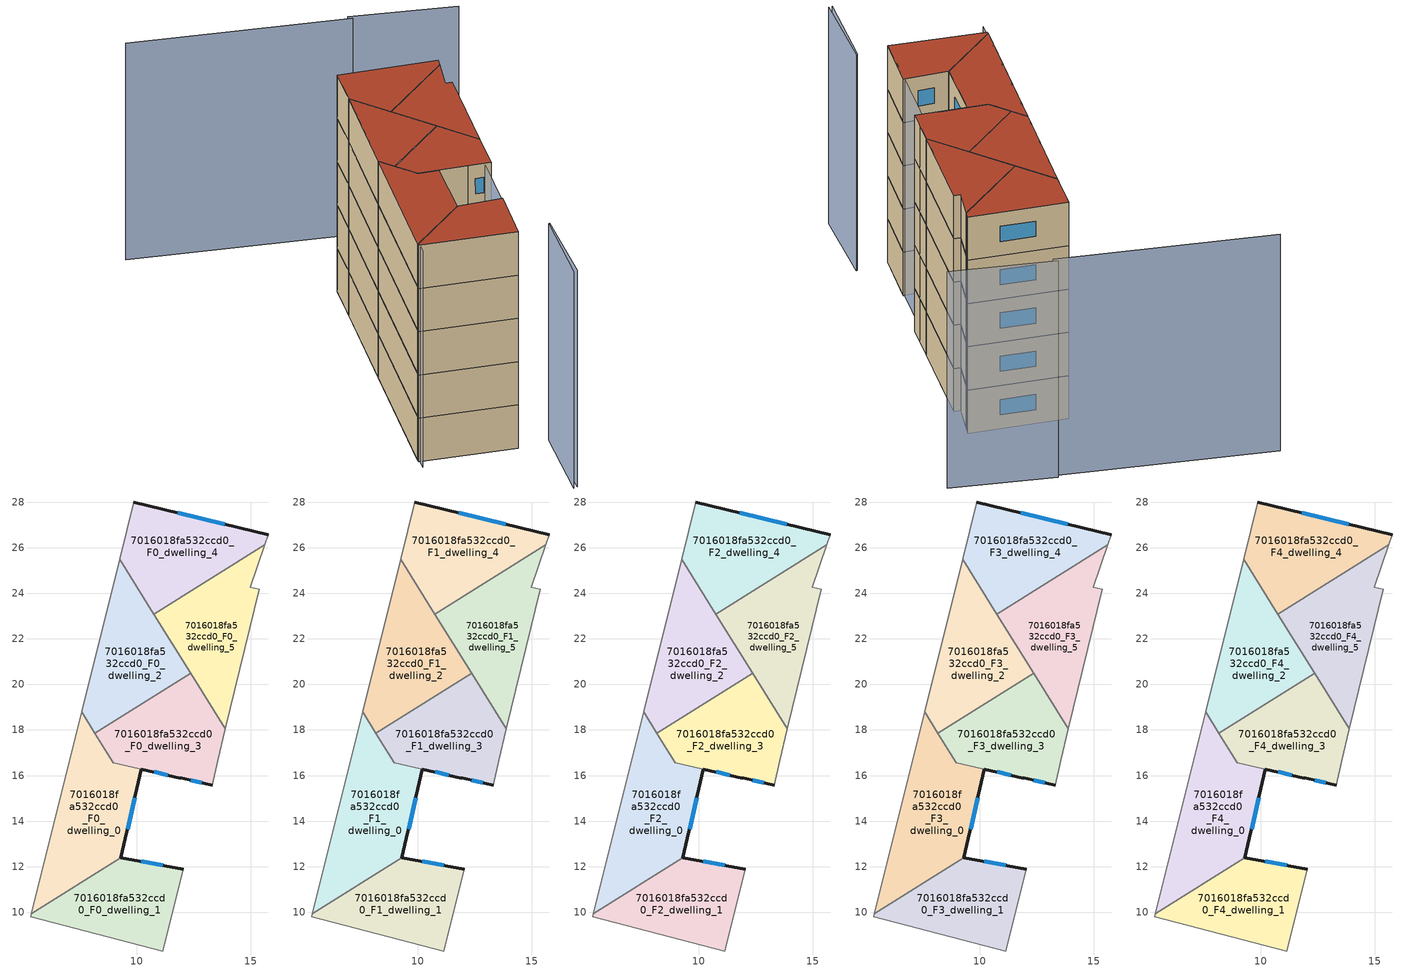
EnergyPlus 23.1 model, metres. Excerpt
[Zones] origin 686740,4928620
7016018fa532ccd0_F0_dwelling_0
 floor ground (EU_floor_Construction): 11.92,15.89 10.21,16.28 9.31,12.39 5.38,9.93 7.58,18.79 8.71,16.99 8.98,16.57 z0
 wall outside (EU_wall_Construction): 11.92,15.89 10.21,16.28 / 9.31,12.39 10.21,16.28 z0:3
 wall to 7016018fa532ccd0_F0_dwelling_1 (EU_wall_Construction): 5.38,9.93 9.31,12.39 z0:3
 wall adiabatic (EU_wall_Construction): 7.58,18.79 5.38,9.93 z0:3
 wall to 7016018fa532ccd0_F0_dwelling_3 (EU_wall_Construction): 11.92,15.89 8.98,16.57 8.72,16.99 / 8.71,16.99 8.17,17.86 z0:3
 wall to 7016018fa532ccd0_F0_dwelling_2 (EU_wall_Construction): 8.17,17.86 7.58,18.79 z0:3
 window (EU_Window_Construction): 11.36,16.02 10.76,16.16 / 9.6,13.65 9.92,15.02 z0.97:2.03
7016018fa532ccd0_F0_dwelling_1
 floor ground (EU_floor_Construction): 12.03,11.89 11.13,8.3 5.34,9.81 5.38,9.93 9.31,12.39 z0
 wall outside (EU_wall_Construction): 12.03,11.89 9.31,12.39 z0:3
 wall adiabatic (EU_wall_Construction): 5.38,9.93 5.34,9.81 11.13,8.3 12.03,11.89 z0:3
 window (EU_Window_Construction): 11.15,12.05 10.19,12.23 z0.97:2.03
7016018fa532ccd0_F0_dwelling_2
 floor ground (EU_floor_Construction): 9.25,25.49 12.38,20.49 8.17,17.86 7.58,18.79 z0
 wall to 7016018fa532ccd0_F0_dwelling_3 (EU_wall_Construction): 8.17,17.86 12.38,20.49 z0:3
 wall adiabatic (EU_wall_Construction): 9.25,25.49 7.58,18.79 z0:3
 wall to 7016018fa532ccd0_F0_dwelling_5 (EU_wall_Construction): 12.38,20.49 10.75,23.09 z0:3
 wall to 7016018fa532ccd0_F0_dwelling_4 (EU_wall_Construction): 10.75,23.09 9.25,25.49 z0:3
7016018fa532ccd0_F0_dwelling_3
 floor ground (EU_floor_Construction): 12.38,20.49 13.89,18.06 13.55,16.64 13.31,15.57 11.92,15.9 8.98,16.57 8.71,16.99 8.17,17.86 z0
 wall outside (EU_wall_Construction): 11.92,15.9 13.31,15.57 z0:3
 wall adiabatic (EU_wall_Construction): 13.31,15.57 13.55,16.64 13.89,18.06 z0:3
 wall to 7016018fa532ccd0_F0_dwelling_5 (EU_wall_Construction): 13.89,18.06 12.38,20.49 z0:3
 window (EU_Window_Construction): 12.37,15.79 12.86,15.68 z0.97:2.03
7016018fa532ccd0_F0_dwelling_4
 floor ground (EU_floor_Construction): 15.78,26.57 15.63,26.13 10.75,23.08 9.25,25.49 9.88,28 z0
 wall outside (EU_wall_Construction): 15.78,26.57 9.88,28 z0:3
 wall adiabatic (EU_wall_Construction): 9.88,28 9.25,25.49 / 15.63,26.13 15.78,26.57 z0:3
 wall to 7016018fa532ccd0_F0_dwelling_5 (EU_wall_Construction): 10.75,23.08 15.63,26.13 z0:3
 window (EU_Window_Construction): 13.87,27.04 11.79,27.54 z0.97:2.03
7016018fa532ccd0_F0_dwelling_5
 floor ground (EU_floor_Construction): 15.63,26.13 14.98,24.27 15.38,24.17 13.89,18.06 10.75,23.08 z0
 wall adiabatic (EU_wall_Construction): 13.89,18.06 15.38,24.17 14.98,24.27 15.63,26.13 z0:3
7016018fa532ccd0_F1_dwelling_0
 floor to 7016018fa532ccd0_F0_dwelling_0 (EU_floor_Construction): 11.92,15.89 10.21,16.28 9.31,12.39 5.38,9.93 7.58,18.79 8.98,16.57 z3
 wall outside (EU_wall_Construction): 11.92,15.89 10.21,16.28 / 9.31,12.39 10.21,16.28 z3:6
 wall to 7016018fa532ccd0_F1_dwelling_1 (EU_wall_Construction): 5.38,9.93 9.31,12.39 z3:6
 wall adiabatic (EU_wall_Construction): 7.58,18.79 5.38,9.93 z3:6
 wall to 7016018fa532ccd0_F1_dwelling_3 (EU_wall_Construction): 11.92,15.89 8.98,16.57 8.72,16.99 / 8.71,16.99 8.17,17.86 z3:6
 wall to 7016018fa532ccd0_F1_dwelling_2 (EU_wall_Construction): 8.17,17.86 7.58,18.79 z3:6
 window (EU_Window_Construction): 11.36,16.02 10.76,16.16 / 9.6,13.65 9.92,15.02 z3.97:5.03
7016018fa532ccd0_F1_dwelling_1
 floor to 7016018fa532ccd0_F0_dwelling_1 (EU_floor_Construction): 12.03,11.89 11.13,8.3 5.34,9.81 5.38,9.93 9.31,12.39 z3
 wall outside (EU_wall_Construction): 12.03,11.89 9.31,12.39 z3:6
 wall adiabatic (EU_wall_Construction): 5.38,9.93 5.34,9.81 11.13,8.3 12.03,11.89 z3:6
 window (EU_Window_Construction): 11.15,12.05 10.19,12.23 z3.97:5.03
7016018fa532ccd0_F1_dwelling_2
 floor to 7016018fa532ccd0_F0_dwelling_2 (EU_floor_Construction): 9.25,25.49 12.38,20.49 8.17,17.86 7.58,18.79 z3
 wall to 7016018fa532ccd0_F1_dwelling_3 (EU_wall_Construction): 8.17,17.86 12.38,20.49 z3:6
 wall adiabatic (EU_wall_Construction): 9.25,25.49 7.58,18.79 z3:6
 wall to 7016018fa532ccd0_F1_dwelling_5 (EU_wall_Construction): 12.38,20.49 10.75,23.09 z3:6
 wall to 7016018fa532ccd0_F1_dwelling_4 (EU_wall_Construction): 10.75,23.09 9.25,25.49 z3:6
7016018fa532ccd0_F1_dwelling_3
 floor to 7016018fa532ccd0_F0_dwelling_3 (EU_floor_Construction): 12.38,20.49 13.89,18.06 13.55,16.64 13.31,15.57 11.92,15.9 8.98,16.57 8.71,16.99 8.17,17.86 z3
 wall outside (EU_wall_Construction): 11.92,15.9 13.31,15.57 z3:6
 wall adiabatic (EU_wall_Construction): 13.31,15.57 13.55,16.64 13.89,18.06 z3:6
 wall to 7016018fa532ccd0_F1_dwelling_5 (EU_wall_Construction): 13.89,18.06 12.38,20.49 z3:6
 window (EU_Window_Construction): 12.37,15.79 12.86,15.68 z3.97:5.03
7016018fa532ccd0_F1_dwelling_4
 floor to 7016018fa532ccd0_F0_dwelling_4 (EU_floor_Construction): 15.78,26.57 15.63,26.13 10.75,23.08 9.25,25.49 9.88,28 z3
 wall outside (EU_wall_Construction): 15.78,26.57 9.88,28 z3:6
 wall adiabatic (EU_wall_Construction): 9.88,28 9.25,25.49 / 15.63,26.13 15.78,26.57 z3:6
 wall to 7016018fa532ccd0_F1_dwelling_5 (EU_wall_Construction): 10.75,23.08 15.63,26.13 z3:6
 window (EU_Window_Construction): 13.87,27.04 11.79,27.54 z3.97:5.03
7016018fa532ccd0_F1_dwelling_5
 floor to 7016018fa532ccd0_F0_dwelling_5 (EU_floor_Construction): 15.63,26.13 14.98,24.27 15.38,24.17 13.89,18.06 10.75,23.08 z3
 wall adiabatic (EU_wall_Construction): 13.89,18.06 15.38,24.17 14.98,24.27 15.63,26.13 z3:6
7016018fa532ccd0_F2_dwelling_0
 floor to 7016018fa532ccd0_F1_dwelling_0 (EU_floor_Construction): 11.92,15.89 10.21,16.28 9.31,12.39 5.38,9.93 7.58,18.79 8.98,16.57 z6
 wall outside (EU_wall_Construction): 11.92,15.89 10.21,16.28 / 9.31,12.39 10.21,16.28 z6:9
 wall to 7016018fa532ccd0_F2_dwelling_1 (EU_wall_Construction): 5.38,9.93 9.31,12.39 z6:9
 wall adiabatic (EU_wall_Construction): 7.58,18.79 5.38,9.93 z6:9
 wall to 7016018fa532ccd0_F2_dwelling_3 (EU_wall_Construction): 11.92,15.89 8.98,16.57 8.72,16.99 / 8.71,16.99 8.17,17.86 z6:9
 wall to 7016018fa532ccd0_F2_dwelling_2 (EU_wall_Construction): 8.17,17.86 7.58,18.79 z6:9
 window (EU_Window_Construction): 11.36,16.02 10.76,16.16 / 9.6,13.65 9.92,15.02 z6.97:8.03
7016018fa532ccd0_F2_dwelling_1
 floor to 7016018fa532ccd0_F1_dwelling_1 (EU_floor_Construction): 12.03,11.89 11.13,8.3 5.34,9.81 5.38,9.93 9.31,12.39 z6
 wall outside (EU_wall_Construction): 12.03,11.89 9.31,12.39 z6:9
 wall adiabatic (EU_wall_Construction): 5.38,9.93 5.34,9.81 11.13,8.3 12.03,11.89 z6:9
 window (EU_Window_Construction): 11.15,12.05 10.19,12.23 z6.97:8.03
7016018fa532ccd0_F2_dwelling_2
 floor to 7016018fa532ccd0_F1_dwelling_2 (EU_floor_Construction): 9.25,25.49 12.38,20.49 8.17,17.86 7.58,18.79 z6
 wall to 7016018fa532ccd0_F2_dwelling_3 (EU_wall_Construction): 8.17,17.86 12.38,20.49 z6:9
 wall adiabatic (EU_wall_Construction): 9.25,25.49 7.58,18.79 z6:9
 wall to 7016018fa532ccd0_F2_dwelling_5 (EU_wall_Construction): 12.38,20.49 10.75,23.09 z6:9
 wall to 7016018fa532ccd0_F2_dwelling_4 (EU_wall_Construction): 10.75,23.09 9.25,25.49 z6:9
7016018fa532ccd0_F2_dwelling_3
 floor to 7016018fa532ccd0_F1_dwelling_3 (EU_floor_Construction): 12.38,20.49 13.89,18.06 13.55,16.64 13.31,15.57 11.92,15.9 8.98,16.57 8.71,16.99 8.17,17.86 z6
 wall outside (EU_wall_Construction): 11.92,15.9 13.31,15.57 z6:9
 wall adiabatic (EU_wall_Construction): 13.31,15.57 13.55,16.64 13.89,18.06 z6:9
 wall to 7016018fa532ccd0_F2_dwelling_5 (EU_wall_Construction): 13.89,18.06 12.38,20.49 z6:9
 window (EU_Window_Construction): 12.37,15.79 12.86,15.68 z6.97:8.03
7016018fa532ccd0_F2_dwelling_4
 floor to 7016018fa532ccd0_F1_dwelling_4 (EU_floor_Construction): 15.78,26.57 15.63,26.13 10.75,23.08 9.25,25.49 9.88,28 z6
 wall outside (EU_wall_Construction): 15.78,26.57 9.88,28 z6:9
 wall adiabatic (EU_wall_Construction): 9.88,28 9.25,25.49 / 15.63,26.13 15.78,26.57 z6:9
 wall to 7016018fa532ccd0_F2_dwelling_5 (EU_wall_Construction): 10.75,23.08 15.63,26.13 z6:9
 window (EU_Window_Construction): 13.87,27.04 11.79,27.54 z6.97:8.03
7016018fa532ccd0_F2_dwelling_5
 floor to 7016018fa532ccd0_F1_dwelling_5 (EU_floor_Construction): 15.63,26.13 14.98,24.27 15.38,24.17 13.89,18.06 10.75,23.08 z6
 wall adiabatic (EU_wall_Construction): 13.89,18.06 15.38,24.17 14.98,24.27 15.63,26.13 z6:9
7016018fa532ccd0_F3_dwelling_0
 floor to 7016018fa532ccd0_F2_dwelling_0 (EU_floor_Construction): 11.92,15.89 10.21,16.28 9.31,12.39 5.38,9.93 7.58,18.79 8.98,16.57 z9
 wall outside (EU_wall_Construction): 11.92,15.89 10.21,16.28 / 9.31,12.39 10.21,16.28 z9:12
 wall to 7016018fa532ccd0_F3_dwelling_1 (EU_wall_Construction): 5.38,9.93 9.31,12.39 z9:12
 wall adiabatic (EU_wall_Construction): 7.58,18.79 5.38,9.93 z9:12
 wall to 7016018fa532ccd0_F3_dwelling_3 (EU_wall_Construction): 11.92,15.89 8.98,16.57 8.72,16.99 / 8.71,16.99 8.17,17.86 z9:12
 wall to 7016018fa532ccd0_F3_dwelling_2 (EU_wall_Construction): 8.17,17.86 7.58,18.79 z9:12
 window (EU_Window_Construction): 11.36,16.02 10.76,16.16 / 9.6,13.65 9.92,15.02 z9.97:11.03
7016018fa532ccd0_F3_dwelling_1
 floor to 7016018fa532ccd0_F2_dwelling_1 (EU_floor_Construction): 12.03,11.89 11.13,8.3 5.34,9.81 5.38,9.93 9.31,12.39 z9
 wall outside (EU_wall_Construction): 12.03,11.89 9.31,12.39 z9:12
 wall adiabatic (EU_wall_Construction): 5.38,9.93 5.34,9.81 11.13,8.3 12.03,11.89 z9:12
 window (EU_Window_Construction): 11.15,12.05 10.19,12.23 z9.97:11.03
7016018fa532ccd0_F3_dwelling_2
 floor to 7016018fa532ccd0_F2_dwelling_2 (EU_floor_Construction): 9.25,25.49 12.38,20.49 8.17,17.86 7.58,18.79 z9
 wall to 7016018fa532ccd0_F3_dwelling_3 (EU_wall_Construction): 8.17,17.86 12.38,20.49 z9:12
 wall adiabatic (EU_wall_Construction): 9.25,25.49 7.58,18.79 z9:12
 wall to 7016018fa532ccd0_F3_dwelling_5 (EU_wall_Construction): 12.38,20.49 10.75,23.09 z9:12
 wall to 7016018fa532ccd0_F3_dwelling_4 (EU_wall_Construction): 10.75,23.09 9.25,25.49 z9:12
7016018fa532ccd0_F3_dwelling_3
 floor to 7016018fa532ccd0_F2_dwelling_3 (EU_floor_Construction): 12.38,20.49 13.89,18.06 13.55,16.64 13.31,15.57 11.92,15.9 8.98,16.57 8.71,16.99 8.17,17.86 z9
 wall outside (EU_wall_Construction): 11.92,15.9 13.31,15.57 z9:12
 wall adiabatic (EU_wall_Construction): 13.31,15.57 13.55,16.64 13.89,18.06 z9:12
 wall to 7016018fa532ccd0_F3_dwelling_5 (EU_wall_Construction): 13.89,18.06 12.38,20.49 z9:12
 window (EU_Window_Construction): 12.37,15.79 12.86,15.68 z9.97:11.03
7016018fa532ccd0_F3_dwelling_4
 floor to 7016018fa532ccd0_F2_dwelling_4 (EU_floor_Construction): 15.78,26.57 15.63,26.13 10.75,23.08 9.25,25.49 9.88,28 z9
 wall outside (EU_wall_Construction): 15.78,26.57 9.88,28 z9:12
 wall adiabatic (EU_wall_Construction): 9.88,28 9.25,25.49 / 15.63,26.13 15.78,26.57 z9:12
 wall to 7016018fa532ccd0_F3_dwelling_5 (EU_wall_Construction): 10.75,23.08 15.63,26.13 z9:12
 window (EU_Window_Construction): 13.87,27.04 11.79,27.54 z9.97:11.03
7016018fa532ccd0_F3_dwelling_5
 floor to 7016018fa532ccd0_F2_dwelling_5 (EU_floor_Construction): 15.63,26.13 14.98,24.27 15.38,24.17 13.89,18.06 10.75,23.08 z9
 wall adiabatic (EU_wall_Construction): 13.89,18.06 15.38,24.17 14.98,24.27 15.63,26.13 z9:12
7016018fa532ccd0_F4_dwelling_0
 floor to 7016018fa532ccd0_F3_dwelling_0 (EU_floor_Construction): 11.92,15.89 10.21,16.28 9.31,12.39 5.38,9.93 7.58,18.79 8.98,16.57 z12
 wall outside (EU_wall_Construction): 11.92,15.89 10.21,16.28 / 9.31,12.39 10.21,16.28 z12:15
 wall to 7016018fa532ccd0_F4_dwelling_1 (EU_wall_Construction): 5.38,9.93 9.31,12.39 z12:15
 wall adiabatic (EU_wall_Construction): 7.58,18.79 5.38,9.93 z12:15
 wall to 7016018fa532ccd0_F4_dwelling_3 (EU_wall_Construction): 11.92,15.89 8.98,16.57 8.72,16.99 / 8.71,16.99 8.17,17.86 z12:15
 wall to 7016018fa532ccd0_F4_dwelling_2 (EU_wall_Construction): 8.17,17.86 7.58,18.79 z12:15
 window (EU_Window_Construction): 11.36,16.02 10.76,16.16 / 9.6,13.65 9.92,15.02 z12.97:14.03
 roof outside (EU_roof_Construction): 9.31,12.39 10.21,16.28 11.92,15.89 8.98,16.57 7.58,18.79 5.38,9.93 z15
7016018fa532ccd0_F4_dwelling_1
 floor to 7016018fa532ccd0_F3_dwelling_1 (EU_floor_Construction): 12.03,11.89 11.13,8.3 5.34,9.81 5.38,9.93 9.31,12.39 z12
 wall outside (EU_wall_Construction): 12.03,11.89 9.31,12.39 z12:15
 wall adiabatic (EU_wall_Construction): 5.38,9.93 5.34,9.81 11.13,8.3 12.03,11.89 z12:15
 window (EU_Window_Construction): 11.15,12.05 10.19,12.23 z12.97:14.03
 roof outside (EU_roof_Construction): 11.13,8.3 12.03,11.89 9.31,12.39 5.38,9.93 5.34,9.81 z15
7016018fa532ccd0_F4_dwelling_2
 floor to 7016018fa532ccd0_F3_dwelling_2 (EU_floor_Construction): 9.25,25.49 12.38,20.49 8.17,17.86 7.58,18.79 z12
 wall to 7016018fa532ccd0_F4_dwelling_3 (EU_wall_Construction): 8.17,17.86 12.38,20.49 z12:15
 wall adiabatic (EU_wall_Construction): 9.25,25.49 7.58,18.79 z12:15
 wall to 7016018fa532ccd0_F4_dwelling_5 (EU_wall_Construction): 12.38,20.49 10.75,23.09 z12:15
 wall to 7016018fa532ccd0_F4_dwelling_4 (EU_wall_Construction): 10.75,23.09 9.25,25.49 z12:15
 roof outside (EU_roof_Construction): 12.38,20.49 9.25,25.49 7.58,18.79 8.17,17.86 z15
7016018fa532ccd0_F4_dwelling_3
 floor to 7016018fa532ccd0_F3_dwelling_3 (EU_floor_Construction): 12.38,20.49 13.89,18.06 13.55,16.64 13.31,15.57 11.92,15.9 8.98,16.57 8.71,16.99 8.17,17.86 z12
 wall outside (EU_wall_Construction): 11.92,15.9 13.31,15.57 z12:15
 wall adiabatic (EU_wall_Construction): 13.31,15.57 13.55,16.64 13.89,18.06 z12:15
 wall to 7016018fa532ccd0_F4_dwelling_5 (EU_wall_Construction): 13.89,18.06 12.38,20.49 z12:15
 window (EU_Window_Construction): 12.37,15.79 12.86,15.68 z12.97:14.03
 roof outside (EU_roof_Construction): 13.31,15.57 13.55,16.64 13.89,18.06 12.38,20.49 8.17,17.86 8.71,16.99 8.98,16.57 11.92,15.9 z15
7016018fa532ccd0_F4_dwelling_4
 floor to 7016018fa532ccd0_F3_dwelling_4 (EU_floor_Construction): 15.78,26.57 15.63,26.13 10.75,23.08 9.25,25.49 9.88,28 z12
 wall outside (EU_wall_Construction): 15.78,26.57 9.88,28 z12:15
 wall adiabatic (EU_wall_Construction): 9.88,28 9.25,25.49 / 15.63,26.13 15.78,26.57 z12:15
 wall to 7016018fa532ccd0_F4_dwelling_5 (EU_wall_Construction): 10.75,23.08 15.63,26.13 z12:15
 window (EU_Window_Construction): 13.87,27.04 11.79,27.54 z12.97:14.03
 roof outside (EU_roof_Construction): 15.63,26.13 15.78,26.57 9.88,28 9.25,25.49 10.75,23.08 z15
7016018fa532ccd0_F4_dwelling_5
 floor to 7016018fa532ccd0_F3_dwelling_5 (EU_floor_Construction): 15.63,26.13 14.98,24.27 15.38,24.17 13.89,18.06 10.75,23.08 z12
 wall adiabatic (EU_wall_Construction): 13.89,18.06 15.38,24.17 14.98,24.27 15.63,26.13 z12:15
 roof outside (EU_roof_Construction): 13.89,18.06 15.38,24.17 14.98,24.27 15.63,26.13 10.75,23.08 z15
shading: 13.19,8.25 12.16,3.07 / 9.88,28 5.28,9.16 / 11.92,3.04 13.09,8.21 / 11.11,8.31 15.56,26.63 / 19.6,31.1 13.4,33.18 / 13.55,32.88 0.71,36.85 z0:15
[Building]
EU S2 Campaign: North Axis=0; Terrain=City; Solar Distribution=FullExterior
[Site:Location]
Bologna: Latitude=44.5; Longitude=11.25; Time Zone=1; Elevation=37
[SizingPeriod:WeatherFileDays]
AnnualSizingPeriod: Begin Month=1; Begin Day of Month=1; End Month=12; End Day of Month=31; Day of Week for Start Day=Monday; Use Weather File Daylight Saving Period=No; Use Weather File Rain and Snow Indicators=No
[MATERIAL]
EU_InternalMass_Material: Roughness=MediumRough; Thickness=0.1; Conductivity=1; Density=1800; Specific Heat=900; Thermal Absorptance=0.9; Solar Absorptance=0.7; Visible Absorptance=0.7
[MATERIAL:NOMASS] Roughness=MediumRough; Thermal Absorptance=0.9; Solar Absorptance=0.7; Visible Absorptance=0.7
Name | Thermal Resistance
EU_wall_NoMass | 0.779417
EU_roof_NoMass | 0.435466
EU_floor_NoMass | 0.588222
[WINDOWMATERIAL:SIMPLEGLAZINGSYSTEM]
EU_Window_SimpleGlazing: UFactor=5.16242; Solar Heat Gain Coefficient=0.85; Visible Transmittance=0.85
[CONSTRUCTION]
EU_wall_Construction: EU_wall_NoMass
EU_roof_Construction: EU_roof_NoMass
EU_floor_Construction: EU_floor_NoMass
EU_InternalMass_Construction: EU_InternalMass_Material
EU_Window_Construction: EU_Window_SimpleGlazing
[ZONE] Type=1; Multiplier=1; Ceiling Height=autocalculate; Floor Area=autocalculate; Part of Total Floor Area=Yes
Name | Volume
7016018fa532ccd0_F0_dwelling_0 | 59.3093
7016018fa532ccd0_F1_dwelling_0; 7016018fa532ccd0_F2_dwelling_0; 7016018fa532ccd0_F3_dwelling_0; 7016018fa532ccd0_F4_dwelling_0 | 59.3262
7016018fa532ccd0_F0_dwelling_1; 7016018fa532ccd0_F1_dwelling_1; 7016018fa532ccd0_F2_dwelling_1; 7016018fa532ccd0_F3_dwelling_1; 7016018fa532ccd0_F4_dwelling_1 | 47.3628
7016018fa532ccd0_F0_dwelling_2; 7016018fa532ccd0_F1_dwelling_2; 7016018fa532ccd0_F2_dwelling_2; 7016018fa532ccd0_F3_dwelling_2; 7016018fa532ccd0_F4_dwelling_2 | 52.0759
7016018fa532ccd0_F0_dwelling_3; 7016018fa532ccd0_F1_dwelling_3; 7016018fa532ccd0_F2_dwelling_3; 7016018fa532ccd0_F3_dwelling_3; 7016018fa532ccd0_F4_dwelling_3 | 49.5806
7016018fa532ccd0_F0_dwelling_4; 7016018fa532ccd0_F1_dwelling_4; 7016018fa532ccd0_F2_dwelling_4; 7016018fa532ccd0_F3_dwelling_4; 7016018fa532ccd0_F4_dwelling_4 | 52.1045
7016018fa532ccd0_F0_dwelling_5; 7016018fa532ccd0_F1_dwelling_5; 7016018fa532ccd0_F2_dwelling_5; 7016018fa532ccd0_F3_dwelling_5; 7016018fa532ccd0_F4_dwelling_5 | 52.0847
[INTERNALMASS] Construction=EU_InternalMass_Construction
Name | Zone or ZoneList | Surface Area
7016018fa532ccd0_F0_dwelling_0_EU_InternalMass | 7016018fa532ccd0_F0_dwelling_0 | 19.7787
7016018fa532ccd0_F0_dwelling_1_EU_InternalMass | 7016018fa532ccd0_F0_dwelling_1 | 15.7874
7016018fa532ccd0_F0_dwelling_2_EU_InternalMass | 7016018fa532ccd0_F0_dwelling_2 | 17.3585
7016018fa532ccd0_F0_dwelling_3_EU_InternalMass | 7016018fa532ccd0_F0_dwelling_3 | 16.5295
7016018fa532ccd0_F0_dwelling_4_EU_InternalMass | 7016018fa532ccd0_F0_dwelling_4 | 17.3678
7016018fa532ccd0_F0_dwelling_5_EU_InternalMass | 7016018fa532ccd0_F0_dwelling_5 | 17.3616
7016018fa532ccd0_F1_dwelling_0_EU_InternalMass | 7016018fa532ccd0_F1_dwelling_0 | 19.7787
7016018fa532ccd0_F1_dwelling_1_EU_InternalMass | 7016018fa532ccd0_F1_dwelling_1 | 15.7874
7016018fa532ccd0_F1_dwelling_2_EU_InternalMass | 7016018fa532ccd0_F1_dwelling_2 | 17.3585
7016018fa532ccd0_F1_dwelling_3_EU_InternalMass | 7016018fa532ccd0_F1_dwelling_3 | 16.5295
7016018fa532ccd0_F1_dwelling_4_EU_InternalMass | 7016018fa532ccd0_F1_dwelling_4 | 17.3678
7016018fa532ccd0_F1_dwelling_5_EU_InternalMass | 7016018fa532ccd0_F1_dwelling_5 | 17.3616
7016018fa532ccd0_F2_dwelling_0_EU_InternalMass | 7016018fa532ccd0_F2_dwelling_0 | 19.7787
7016018fa532ccd0_F2_dwelling_1_EU_InternalMass | 7016018fa532ccd0_F2_dwelling_1 | 15.7874
7016018fa532ccd0_F2_dwelling_2_EU_InternalMass | 7016018fa532ccd0_F2_dwelling_2 | 17.3585
7016018fa532ccd0_F2_dwelling_3_EU_InternalMass | 7016018fa532ccd0_F2_dwelling_3 | 16.5295
7016018fa532ccd0_F2_dwelling_4_EU_InternalMass | 7016018fa532ccd0_F2_dwelling_4 | 17.3678
7016018fa532ccd0_F2_dwelling_5_EU_InternalMass | 7016018fa532ccd0_F2_dwelling_5 | 17.3616
7016018fa532ccd0_F3_dwelling_0_EU_InternalMass | 7016018fa532ccd0_F3_dwelling_0 | 19.7787
7016018fa532ccd0_F3_dwelling_1_EU_InternalMass | 7016018fa532ccd0_F3_dwelling_1 | 15.7874
7016018fa532ccd0_F3_dwelling_2_EU_InternalMass | 7016018fa532ccd0_F3_dwelling_2 | 17.3585
7016018fa532ccd0_F3_dwelling_3_EU_InternalMass | 7016018fa532ccd0_F3_dwelling_3 | 16.5295
7016018fa532ccd0_F3_dwelling_4_EU_InternalMass | 7016018fa532ccd0_F3_dwelling_4 | 17.3678
7016018fa532ccd0_F3_dwelling_5_EU_InternalMass | 7016018fa532ccd0_F3_dwelling_5 | 17.3616
7016018fa532ccd0_F4_dwelling_0_EU_InternalMass | 7016018fa532ccd0_F4_dwelling_0 | 19.7787
7016018fa532ccd0_F4_dwelling_1_EU_InternalMass | 7016018fa532ccd0_F4_dwelling_1 | 15.7874
7016018fa532ccd0_F4_dwelling_2_EU_InternalMass | 7016018fa532ccd0_F4_dwelling_2 | 17.3585
7016018fa532ccd0_F4_dwelling_3_EU_InternalMass | 7016018fa532ccd0_F4_dwelling_3 | 16.5295
7016018fa532ccd0_F4_dwelling_4_EU_InternalMass | 7016018fa532ccd0_F4_dwelling_4 | 17.3678
7016018fa532ccd0_F4_dwelling_5_EU_InternalMass | 7016018fa532ccd0_F4_dwelling_5 | 17.3616
[OTHEREQUIPMENT] Fuel Type=Electricity; Design Level Calculation Method=Watts/Area; Power per Zone Floor Area=1; Fraction Latent=0; Fraction Radiant=0; Fraction Lost=0; Carbon Dioxide Generation Rate=0; EndUse Subcategory=EU_Step8_InternalGains
Name | Zone or ZoneList or Space or SpaceList | Schedule
EU_Step8_InternalGain_7016018fa532ccd0_F0_dwelling_0_f000 | 7016018fa532ccd0_F0_dwelling_0 | EU_Step8_GainSchedule_7016018fa532ccd0_F0_dwelling_0_f000
EU_Step8_InternalGain_7016018fa532ccd0_F0_dwelling_1_f000 | 7016018fa532ccd0_F0_dwelling_1 | EU_Step8_GainSchedule_7016018fa532ccd0_F0_dwelling_1_f000
EU_Step8_InternalGain_7016018fa532ccd0_F0_dwelling_2_f000 | 7016018fa532ccd0_F0_dwelling_2 | EU_Step8_GainSchedule_7016018fa532ccd0_F0_dwelling_2_f000
EU_Step8_InternalGain_7016018fa532ccd0_F0_dwelling_3_f000 | 7016018fa532ccd0_F0_dwelling_3 | EU_Step8_GainSchedule_7016018fa532ccd0_F0_dwelling_3_f000
EU_Step8_InternalGain_7016018fa532ccd0_F0_dwelling_4_f000 | 7016018fa532ccd0_F0_dwelling_4 | EU_Step8_GainSchedule_7016018fa532ccd0_F0_dwelling_4_f000
EU_Step8_InternalGain_7016018fa532ccd0_F0_dwelling_5_f000 | 7016018fa532ccd0_F0_dwelling_5 | EU_Step8_GainSchedule_7016018fa532ccd0_F0_dwelling_5_f000
EU_Step8_InternalGain_7016018fa532ccd0_F1_dwelling_0_f000 | 7016018fa532ccd0_F1_dwelling_0 | EU_Step8_GainSchedule_7016018fa532ccd0_F1_dwelling_0_f000
EU_Step8_InternalGain_7016018fa532ccd0_F1_dwelling_1_f000 | 7016018fa532ccd0_F1_dwelling_1 | EU_Step8_GainSchedule_7016018fa532ccd0_F1_dwelling_1_f000
EU_Step8_InternalGain_7016018fa532ccd0_F1_dwelling_2_f000 | 7016018fa532ccd0_F1_dwelling_2 | EU_Step8_GainSchedule_7016018fa532ccd0_F1_dwelling_2_f000
EU_Step8_InternalGain_7016018fa532ccd0_F1_dwelling_3_f000 | 7016018fa532ccd0_F1_dwelling_3 | EU_Step8_GainSchedule_7016018fa532ccd0_F1_dwelling_3_f000
EU_Step8_InternalGain_7016018fa532ccd0_F1_dwelling_4_f000 | 7016018fa532ccd0_F1_dwelling_4 | EU_Step8_GainSchedule_7016018fa532ccd0_F1_dwelling_4_f000
EU_Step8_InternalGain_7016018fa532ccd0_F1_dwelling_5_f000 | 7016018fa532ccd0_F1_dwelling_5 | EU_Step8_GainSchedule_7016018fa532ccd0_F1_dwelling_5_f000
EU_Step8_InternalGain_7016018fa532ccd0_F2_dwelling_0_f000 | 7016018fa532ccd0_F2_dwelling_0 | EU_Step8_GainSchedule_7016018fa532ccd0_F2_dwelling_0_f000
EU_Step8_InternalGain_7016018fa532ccd0_F2_dwelling_1_f000 | 7016018fa532ccd0_F2_dwelling_1 | EU_Step8_GainSchedule_7016018fa532ccd0_F2_dwelling_1_f000
EU_Step8_InternalGain_7016018fa532ccd0_F2_dwelling_2_f000 | 7016018fa532ccd0_F2_dwelling_2 | EU_Step8_GainSchedule_7016018fa532ccd0_F2_dwelling_2_f000
EU_Step8_InternalGain_7016018fa532ccd0_F2_dwelling_3_f000 | 7016018fa532ccd0_F2_dwelling_3 | EU_Step8_GainSchedule_7016018fa532ccd0_F2_dwelling_3_f000
EU_Step8_InternalGain_7016018fa532ccd0_F2_dwelling_4_f000 | 7016018fa532ccd0_F2_dwelling_4 | EU_Step8_GainSchedule_7016018fa532ccd0_F2_dwelling_4_f000
EU_Step8_InternalGain_7016018fa532ccd0_F2_dwelling_5_f000 | 7016018fa532ccd0_F2_dwelling_5 | EU_Step8_GainSchedule_7016018fa532ccd0_F2_dwelling_5_f000
EU_Step8_InternalGain_7016018fa532ccd0_F3_dwelling_0_f000 | 7016018fa532ccd0_F3_dwelling_0 | EU_Step8_GainSchedule_7016018fa532ccd0_F3_dwelling_0_f000
EU_Step8_InternalGain_7016018fa532ccd0_F3_dwelling_1_f000 | 7016018fa532ccd0_F3_dwelling_1 | EU_Step8_GainSchedule_7016018fa532ccd0_F3_dwelling_1_f000
EU_Step8_InternalGain_7016018fa532ccd0_F3_dwelling_2_f000 | 7016018fa532ccd0_F3_dwelling_2 | EU_Step8_GainSchedule_7016018fa532ccd0_F3_dwelling_2_f000
EU_Step8_InternalGain_7016018fa532ccd0_F3_dwelling_3_f000 | 7016018fa532ccd0_F3_dwelling_3 | EU_Step8_GainSchedule_7016018fa532ccd0_F3_dwelling_3_f000
EU_Step8_InternalGain_7016018fa532ccd0_F3_dwelling_4_f000 | 7016018fa532ccd0_F3_dwelling_4 | EU_Step8_GainSchedule_7016018fa532ccd0_F3_dwelling_4_f000
EU_Step8_InternalGain_7016018fa532ccd0_F3_dwelling_5_f000 | 7016018fa532ccd0_F3_dwelling_5 | EU_Step8_GainSchedule_7016018fa532ccd0_F3_dwelling_5_f000
EU_Step8_InternalGain_7016018fa532ccd0_F4_dwelling_0_f000 | 7016018fa532ccd0_F4_dwelling_0 | EU_Step8_GainSchedule_7016018fa532ccd0_F4_dwelling_0_f000
EU_Step8_InternalGain_7016018fa532ccd0_F4_dwelling_1_f000 | 7016018fa532ccd0_F4_dwelling_1 | EU_Step8_GainSchedule_7016018fa532ccd0_F4_dwelling_1_f000
EU_Step8_InternalGain_7016018fa532ccd0_F4_dwelling_2_f000 | 7016018fa532ccd0_F4_dwelling_2 | EU_Step8_GainSchedule_7016018fa532ccd0_F4_dwelling_2_f000
EU_Step8_InternalGain_7016018fa532ccd0_F4_dwelling_3_f000 | 7016018fa532ccd0_F4_dwelling_3 | EU_Step8_GainSchedule_7016018fa532ccd0_F4_dwelling_3_f000
EU_Step8_InternalGain_7016018fa532ccd0_F4_dwelling_4_f000 | 7016018fa532ccd0_F4_dwelling_4 | EU_Step8_GainSchedule_7016018fa532ccd0_F4_dwelling_4_f000
EU_Step8_InternalGain_7016018fa532ccd0_F4_dwelling_5_f000 | 7016018fa532ccd0_F4_dwelling_5 | EU_Step8_GainSchedule_7016018fa532ccd0_F4_dwelling_5_f000
[ZONEVENTILATION:DESIGNFLOWRATE] Schedule=EU_AlwaysOn; Design Flow Rate Calculation Method=AirChanges/Hour; Air Changes per Hour=0.712058; Ventilation Type=Natural; Fan Pressure Rise=0; Fan Total Efficiency=1; Constant Term Coefficient=1; Temperature Term Coefficient=0; Velocity Term Coefficient=0; Velocity Squared Term Coefficient=0; Minimum Indoor Temperature=-100; Maximum Indoor Temperature=100; Delta Temperature=-100; Minimum Outdoor Temperature=-100; Maximum Outdoor Temperature=100; Maximum Wind Speed=40
Name | Zone or ZoneList or Space or SpaceList
EU_ConstantAir_7016018fa532ccd0_F0_dwelling_0 | 7016018fa532ccd0_F0_dwelling_0
EU_ConstantAir_7016018fa532ccd0_F0_dwelling_1 | 7016018fa532ccd0_F0_dwelling_1
EU_ConstantAir_7016018fa532ccd0_F0_dwelling_2 | 7016018fa532ccd0_F0_dwelling_2
EU_ConstantAir_7016018fa532ccd0_F0_dwelling_3 | 7016018fa532ccd0_F0_dwelling_3
EU_ConstantAir_7016018fa532ccd0_F0_dwelling_4 | 7016018fa532ccd0_F0_dwelling_4
EU_ConstantAir_7016018fa532ccd0_F0_dwelling_5 | 7016018fa532ccd0_F0_dwelling_5
EU_ConstantAir_7016018fa532ccd0_F1_dwelling_0 | 7016018fa532ccd0_F1_dwelling_0
EU_ConstantAir_7016018fa532ccd0_F1_dwelling_1 | 7016018fa532ccd0_F1_dwelling_1
EU_ConstantAir_7016018fa532ccd0_F1_dwelling_2 | 7016018fa532ccd0_F1_dwelling_2
EU_ConstantAir_7016018fa532ccd0_F1_dwelling_3 | 7016018fa532ccd0_F1_dwelling_3
EU_ConstantAir_7016018fa532ccd0_F1_dwelling_4 | 7016018fa532ccd0_F1_dwelling_4
EU_ConstantAir_7016018fa532ccd0_F1_dwelling_5 | 7016018fa532ccd0_F1_dwelling_5
EU_ConstantAir_7016018fa532ccd0_F2_dwelling_0 | 7016018fa532ccd0_F2_dwelling_0
EU_ConstantAir_7016018fa532ccd0_F2_dwelling_1 | 7016018fa532ccd0_F2_dwelling_1
EU_ConstantAir_7016018fa532ccd0_F2_dwelling_2 | 7016018fa532ccd0_F2_dwelling_2
EU_ConstantAir_7016018fa532ccd0_F2_dwelling_3 | 7016018fa532ccd0_F2_dwelling_3
EU_ConstantAir_7016018fa532ccd0_F2_dwelling_4 | 7016018fa532ccd0_F2_dwelling_4
EU_ConstantAir_7016018fa532ccd0_F2_dwelling_5 | 7016018fa532ccd0_F2_dwelling_5
EU_ConstantAir_7016018fa532ccd0_F3_dwelling_0 | 7016018fa532ccd0_F3_dwelling_0
EU_ConstantAir_7016018fa532ccd0_F3_dwelling_1 | 7016018fa532ccd0_F3_dwelling_1
EU_ConstantAir_7016018fa532ccd0_F3_dwelling_2 | 7016018fa532ccd0_F3_dwelling_2
EU_ConstantAir_7016018fa532ccd0_F3_dwelling_3 | 7016018fa532ccd0_F3_dwelling_3
EU_ConstantAir_7016018fa532ccd0_F3_dwelling_4 | 7016018fa532ccd0_F3_dwelling_4
EU_ConstantAir_7016018fa532ccd0_F3_dwelling_5 | 7016018fa532ccd0_F3_dwelling_5
EU_ConstantAir_7016018fa532ccd0_F4_dwelling_0 | 7016018fa532ccd0_F4_dwelling_0
EU_ConstantAir_7016018fa532ccd0_F4_dwelling_1 | 7016018fa532ccd0_F4_dwelling_1
EU_ConstantAir_7016018fa532ccd0_F4_dwelling_2 | 7016018fa532ccd0_F4_dwelling_2
EU_ConstantAir_7016018fa532ccd0_F4_dwelling_3 | 7016018fa532ccd0_F4_dwelling_3
EU_ConstantAir_7016018fa532ccd0_F4_dwelling_4 | 7016018fa532ccd0_F4_dwelling_4
EU_ConstantAir_7016018fa532ccd0_F4_dwelling_5 | 7016018fa532ccd0_F4_dwelling_5
[HVACTEMPLATE:THERMOSTAT] Constant Heating Setpoint=20; Constant Cooling Setpoint=50
EU_HeatOnly_7016018fa532ccd0_F0_dwelling_0; EU_HeatOnly_7016018fa532ccd0_F0_dwelling_1; EU_HeatOnly_7016018fa532ccd0_F0_dwelling_2; EU_HeatOnly_7016018fa532ccd0_F0_dwelling_3; EU_HeatOnly_7016018fa532ccd0_F0_dwelling_4; EU_HeatOnly_7016018fa532ccd0_F0_dwelling_5; EU_HeatOnly_7016018fa532ccd0_F1_dwelling_0; EU_HeatOnly_7016018fa532ccd0_F1_dwelling_1; EU_HeatOnly_7016018fa532ccd0_F1_dwelling_2; EU_HeatOnly_7016018fa532ccd0_F1_dwelling_3; EU_HeatOnly_7016018fa532ccd0_F1_dwelling_4; EU_HeatOnly_7016018fa532ccd0_F1_dwelling_5; EU_HeatOnly_7016018fa532ccd0_F2_dwelling_0; EU_HeatOnly_7016018fa532ccd0_F2_dwelling_1; EU_HeatOnly_7016018fa532ccd0_F2_dwelling_2; EU_HeatOnly_7016018fa532ccd0_F2_dwelling_3; EU_HeatOnly_7016018fa532ccd0_F2_dwelling_4; EU_HeatOnly_7016018fa532ccd0_F2_dwelling_5; EU_HeatOnly_7016018fa532ccd0_F3_dwelling_0; EU_HeatOnly_7016018fa532ccd0_F3_dwelling_1; EU_HeatOnly_7016018fa532ccd0_F3_dwelling_2; EU_HeatOnly_7016018fa532ccd0_F3_dwelling_3; EU_HeatOnly_7016018fa532ccd0_F3_dwelling_4; EU_HeatOnly_7016018fa532ccd0_F3_dwelling_5; EU_HeatOnly_7016018fa532ccd0_F4_dwelling_0; EU_HeatOnly_7016018fa532ccd0_F4_dwelling_1; EU_HeatOnly_7016018fa532ccd0_F4_dwelling_2; EU_HeatOnly_7016018fa532ccd0_F4_dwelling_3; EU_HeatOnly_7016018fa532ccd0_F4_dwelling_4; EU_HeatOnly_7016018fa532ccd0_F4_dwelling_5
[HVACTEMPLATE:ZONE:IDEALLOADSAIRSYSTEM] System Availability Schedule=EU_AlwaysOn; Maximum Heating Supply Air Temperature=50; Minimum Cooling Supply Air Temperature=13; Maximum Heating Supply Air Humidity Ratio=0.0156; Minimum Cooling Supply Air Humidity Ratio=0.0077; Heating Limit=NoLimit; Cooling Limit=NoLimit; Heating Availability Schedule=EU_AlwaysOn; Cooling Availability Schedule=EU_CoolingOff; Dehumidification Control Type=ConstantSensibleHeatRatio; Cooling Sensible Heat Ratio=0.7; Dehumidification Setpoint=60; Humidification Control Type=None; Humidification Setpoint=30; Outdoor Air Method=None; Outdoor Air Flow Rate per Person=0.00944; Outdoor Air Flow Rate per Zone Floor Area=0; Outdoor Air Flow Rate per Zone=0; Demand Controlled Ventilation Type=None; Outdoor Air Economizer Type=NoEconomizer; Heat Recovery Type=None; Sensible Heat Recovery Effectiveness=0.7; Latent Heat Recovery Effectiveness=0.65
Name | Template Thermostat
7016018fa532ccd0_F0_dwelling_0 | EU_HeatOnly_7016018fa532ccd0_F0_dwelling_0
7016018fa532ccd0_F0_dwelling_1 | EU_HeatOnly_7016018fa532ccd0_F0_dwelling_1
7016018fa532ccd0_F0_dwelling_2 | EU_HeatOnly_7016018fa532ccd0_F0_dwelling_2
7016018fa532ccd0_F0_dwelling_3 | EU_HeatOnly_7016018fa532ccd0_F0_dwelling_3
7016018fa532ccd0_F0_dwelling_4 | EU_HeatOnly_7016018fa532ccd0_F0_dwelling_4
7016018fa532ccd0_F0_dwelling_5 | EU_HeatOnly_7016018fa532ccd0_F0_dwelling_5
7016018fa532ccd0_F1_dwelling_0 | EU_HeatOnly_7016018fa532ccd0_F1_dwelling_0
7016018fa532ccd0_F1_dwelling_1 | EU_HeatOnly_7016018fa532ccd0_F1_dwelling_1
7016018fa532ccd0_F1_dwelling_2 | EU_HeatOnly_7016018fa532ccd0_F1_dwelling_2
7016018fa532ccd0_F1_dwelling_3 | EU_HeatOnly_7016018fa532ccd0_F1_dwelling_3
7016018fa532ccd0_F1_dwelling_4 | EU_HeatOnly_7016018fa532ccd0_F1_dwelling_4
7016018fa532ccd0_F1_dwelling_5 | EU_HeatOnly_7016018fa532ccd0_F1_dwelling_5
7016018fa532ccd0_F2_dwelling_0 | EU_HeatOnly_7016018fa532ccd0_F2_dwelling_0
7016018fa532ccd0_F2_dwelling_1 | EU_HeatOnly_7016018fa532ccd0_F2_dwelling_1
7016018fa532ccd0_F2_dwelling_2 | EU_HeatOnly_7016018fa532ccd0_F2_dwelling_2
7016018fa532ccd0_F2_dwelling_3 | EU_HeatOnly_7016018fa532ccd0_F2_dwelling_3
7016018fa532ccd0_F2_dwelling_4 | EU_HeatOnly_7016018fa532ccd0_F2_dwelling_4
7016018fa532ccd0_F2_dwelling_5 | EU_HeatOnly_7016018fa532ccd0_F2_dwelling_5
7016018fa532ccd0_F3_dwelling_0 | EU_HeatOnly_7016018fa532ccd0_F3_dwelling_0
7016018fa532ccd0_F3_dwelling_1 | EU_HeatOnly_7016018fa532ccd0_F3_dwelling_1
7016018fa532ccd0_F3_dwelling_2 | EU_HeatOnly_7016018fa532ccd0_F3_dwelling_2
7016018fa532ccd0_F3_dwelling_3 | EU_HeatOnly_7016018fa532ccd0_F3_dwelling_3
7016018fa532ccd0_F3_dwelling_4 | EU_HeatOnly_7016018fa532ccd0_F3_dwelling_4
7016018fa532ccd0_F3_dwelling_5 | EU_HeatOnly_7016018fa532ccd0_F3_dwelling_5
7016018fa532ccd0_F4_dwelling_0 | EU_HeatOnly_7016018fa532ccd0_F4_dwelling_0
7016018fa532ccd0_F4_dwelling_1 | EU_HeatOnly_7016018fa532ccd0_F4_dwelling_1
7016018fa532ccd0_F4_dwelling_2 | EU_HeatOnly_7016018fa532ccd0_F4_dwelling_2
7016018fa532ccd0_F4_dwelling_3 | EU_HeatOnly_7016018fa532ccd0_F4_dwelling_3
7016018fa532ccd0_F4_dwelling_4 | EU_HeatOnly_7016018fa532ccd0_F4_dwelling_4
7016018fa532ccd0_F4_dwelling_5 | EU_HeatOnly_7016018fa532ccd0_F4_dwelling_5
[SIZING:ZONE] Zone Cooling Design Supply Air Temperature Input Method=SupplyAirTemperature; Zone Cooling Design Supply Air Temperature=13; Zone Heating Design Supply Air Temperature Input Method=SupplyAirTemperature; Zone Heating Design Supply Air Temperature=50; Zone Cooling Design Supply Air Humidity Ratio=0.008; Zone Heating Design Supply Air Humidity Ratio=0.008; Cooling Design Air Flow Method=DesignDay; Cooling Design Air Flow Rate=0; Cooling Minimum Air Flow per Zone Floor Area=0.000762; Cooling Minimum Air Flow=0; Cooling Minimum Air Flow Fraction=0.2; Heating Design Air Flow Method=DesignDay; Heating Design Air Flow Rate=0; Heating Maximum Air Flow per Zone Floor Area=0.002032; Heating Maximum Air Flow=0.141576; Heating Maximum Air Flow Fraction=0.3; Account for Dedicated Outdoor Air System=No; Dedicated Outdoor Air System Control Strategy=NeutralSupplyAir; Dedicated Outdoor Air Low Setpoint Temperature for Design=autosize; Dedicated Outdoor Air High Setpoint Temperature for Design=autosize; Zone Load Sizing Method=Sensible Load Only No Latent Load; Zone Latent Cooling Design Supply Air Humidity Ratio Input Method=HumidityRatioDifference; Zone Cooling Design Supply Air Humidity Ratio Difference=0.005; Zone Latent Heating Design Supply Air Humidity Ratio Input Method=HumidityRatioDifference; Zone Humidification Design Supply Air Humidity Ratio Difference=0.005
7016018fa532ccd0_F0_dwelling_0; 7016018fa532ccd0_F0_dwelling_1; 7016018fa532ccd0_F0_dwelling_2; 7016018fa532ccd0_F0_dwelling_3; 7016018fa532ccd0_F0_dwelling_4; 7016018fa532ccd0_F0_dwelling_5; 7016018fa532ccd0_F1_dwelling_0; 7016018fa532ccd0_F1_dwelling_1; 7016018fa532ccd0_F1_dwelling_2; 7016018fa532ccd0_F1_dwelling_3; 7016018fa532ccd0_F1_dwelling_4; 7016018fa532ccd0_F1_dwelling_5; 7016018fa532ccd0_F2_dwelling_0; 7016018fa532ccd0_F2_dwelling_1; 7016018fa532ccd0_F2_dwelling_2; 7016018fa532ccd0_F2_dwelling_3; 7016018fa532ccd0_F2_dwelling_4; 7016018fa532ccd0_F2_dwelling_5; 7016018fa532ccd0_F3_dwelling_0; 7016018fa532ccd0_F3_dwelling_1; 7016018fa532ccd0_F3_dwelling_2; 7016018fa532ccd0_F3_dwelling_3; 7016018fa532ccd0_F3_dwelling_4; 7016018fa532ccd0_F3_dwelling_5; 7016018fa532ccd0_F4_dwelling_0; 7016018fa532ccd0_F4_dwelling_1; 7016018fa532ccd0_F4_dwelling_2; 7016018fa532ccd0_F4_dwelling_3; 7016018fa532ccd0_F4_dwelling_4; 7016018fa532ccd0_F4_dwelling_5
[SCHEDULE:CONSTANT]
Name | Hourly Value
EU_AlwaysOn | 1
EU_CoolingOff | 0
[SCHEDULE:FILE] Column Number=1; Rows to Skip at Top=0; Number of Hours of Data=8760; Column Separator=Comma; Interpolate to Timestep=No; Minutes per Item=60; Adjust Schedule for Daylight Savings=Yes
Name | File
EU_Step8_GainSchedule_7016018fa532ccd0_F0_dwelling_0_f000 | ../../schedules/7016018fa532ccd0/7016018fa532ccd0_F0_dwelling_0_f000_gain.csv
EU_Step8_GainSchedule_7016018fa532ccd0_F0_dwelling_1_f000 | ../../schedules/7016018fa532ccd0/7016018fa532ccd0_F0_dwelling_1_f000_gain.csv
EU_Step8_GainSchedule_7016018fa532ccd0_F0_dwelling_2_f000 | ../../schedules/7016018fa532ccd0/7016018fa532ccd0_F0_dwelling_2_f000_gain.csv
EU_Step8_GainSchedule_7016018fa532ccd0_F0_dwelling_3_f000 | ../../schedules/7016018fa532ccd0/7016018fa532ccd0_F0_dwelling_3_f000_gain.csv
EU_Step8_GainSchedule_7016018fa532ccd0_F0_dwelling_4_f000 | ../../schedules/7016018fa532ccd0/7016018fa532ccd0_F0_dwelling_4_f000_gain.csv
EU_Step8_GainSchedule_7016018fa532ccd0_F0_dwelling_5_f000 | ../../schedules/7016018fa532ccd0/7016018fa532ccd0_F0_dwelling_5_f000_gain.csv
EU_Step8_GainSchedule_7016018fa532ccd0_F1_dwelling_0_f000 | ../../schedules/7016018fa532ccd0/7016018fa532ccd0_F1_dwelling_0_f000_gain.csv
EU_Step8_GainSchedule_7016018fa532ccd0_F1_dwelling_1_f000 | ../../schedules/7016018fa532ccd0/7016018fa532ccd0_F1_dwelling_1_f000_gain.csv
EU_Step8_GainSchedule_7016018fa532ccd0_F1_dwelling_2_f000 | ../../schedules/7016018fa532ccd0/7016018fa532ccd0_F1_dwelling_2_f000_gain.csv
EU_Step8_GainSchedule_7016018fa532ccd0_F1_dwelling_3_f000 | ../../schedules/7016018fa532ccd0/7016018fa532ccd0_F1_dwelling_3_f000_gain.csv
EU_Step8_GainSchedule_7016018fa532ccd0_F1_dwelling_4_f000 | ../../schedules/7016018fa532ccd0/7016018fa532ccd0_F1_dwelling_4_f000_gain.csv
EU_Step8_GainSchedule_7016018fa532ccd0_F1_dwelling_5_f000 | ../../schedules/7016018fa532ccd0/7016018fa532ccd0_F1_dwelling_5_f000_gain.csv
EU_Step8_GainSchedule_7016018fa532ccd0_F2_dwelling_0_f000 | ../../schedules/7016018fa532ccd0/7016018fa532ccd0_F2_dwelling_0_f000_gain.csv
EU_Step8_GainSchedule_7016018fa532ccd0_F2_dwelling_1_f000 | ../../schedules/7016018fa532ccd0/7016018fa532ccd0_F2_dwelling_1_f000_gain.csv
EU_Step8_GainSchedule_7016018fa532ccd0_F2_dwelling_2_f000 | ../../schedules/7016018fa532ccd0/7016018fa532ccd0_F2_dwelling_2_f000_gain.csv
EU_Step8_GainSchedule_7016018fa532ccd0_F2_dwelling_3_f000 | ../../schedules/7016018fa532ccd0/7016018fa532ccd0_F2_dwelling_3_f000_gain.csv
EU_Step8_GainSchedule_7016018fa532ccd0_F2_dwelling_4_f000 | ../../schedules/7016018fa532ccd0/7016018fa532ccd0_F2_dwelling_4_f000_gain.csv
EU_Step8_GainSchedule_7016018fa532ccd0_F2_dwelling_5_f000 | ../../schedules/7016018fa532ccd0/7016018fa532ccd0_F2_dwelling_5_f000_gain.csv
EU_Step8_GainSchedule_7016018fa532ccd0_F3_dwelling_0_f000 | ../../schedules/7016018fa532ccd0/7016018fa532ccd0_F3_dwelling_0_f000_gain.csv
EU_Step8_GainSchedule_7016018fa532ccd0_F3_dwelling_1_f000 | ../../schedules/7016018fa532ccd0/7016018fa532ccd0_F3_dwelling_1_f000_gain.csv
EU_Step8_GainSchedule_7016018fa532ccd0_F3_dwelling_2_f000 | ../../schedules/7016018fa532ccd0/7016018fa532ccd0_F3_dwelling_2_f000_gain.csv
EU_Step8_GainSchedule_7016018fa532ccd0_F3_dwelling_3_f000 | ../../schedules/7016018fa532ccd0/7016018fa532ccd0_F3_dwelling_3_f000_gain.csv
EU_Step8_GainSchedule_7016018fa532ccd0_F3_dwelling_4_f000 | ../../schedules/7016018fa532ccd0/7016018fa532ccd0_F3_dwelling_4_f000_gain.csv
EU_Step8_GainSchedule_7016018fa532ccd0_F3_dwelling_5_f000 | ../../schedules/7016018fa532ccd0/7016018fa532ccd0_F3_dwelling_5_f000_gain.csv
EU_Step8_GainSchedule_7016018fa532ccd0_F4_dwelling_0_f000 | ../../schedules/7016018fa532ccd0/7016018fa532ccd0_F4_dwelling_0_f000_gain.csv
EU_Step8_GainSchedule_7016018fa532ccd0_F4_dwelling_1_f000 | ../../schedules/7016018fa532ccd0/7016018fa532ccd0_F4_dwelling_1_f000_gain.csv
EU_Step8_GainSchedule_7016018fa532ccd0_F4_dwelling_2_f000 | ../../schedules/7016018fa532ccd0/7016018fa532ccd0_F4_dwelling_2_f000_gain.csv
EU_Step8_GainSchedule_7016018fa532ccd0_F4_dwelling_3_f000 | ../../schedules/7016018fa532ccd0/7016018fa532ccd0_F4_dwelling_3_f000_gain.csv
EU_Step8_GainSchedule_7016018fa532ccd0_F4_dwelling_4_f000 | ../../schedules/7016018fa532ccd0/7016018fa532ccd0_F4_dwelling_4_f000_gain.csv
EU_Step8_GainSchedule_7016018fa532ccd0_F4_dwelling_5_f000 | ../../schedules/7016018fa532ccd0/7016018fa532ccd0_F4_dwelling_5_f000_gain.csv
